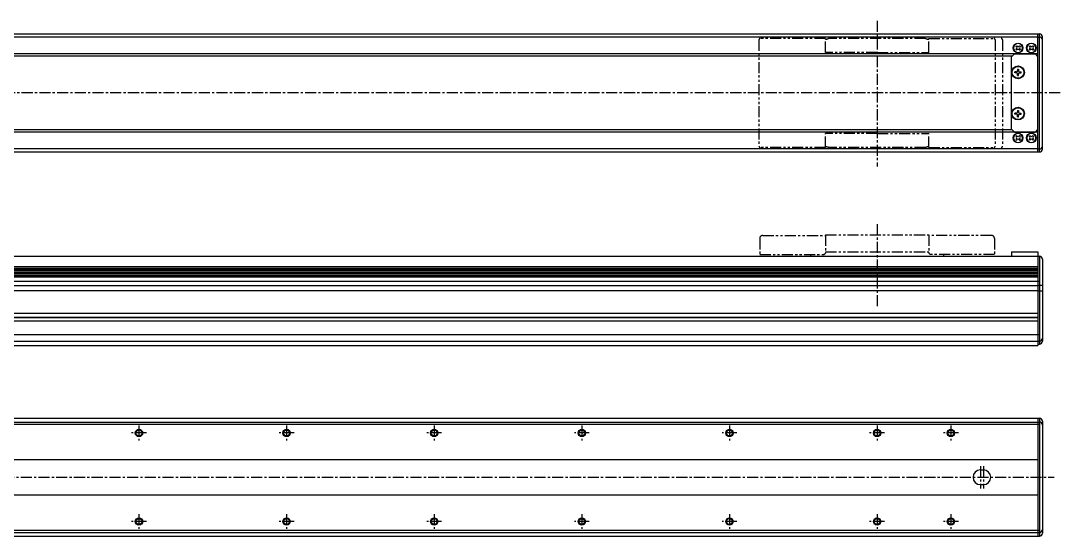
# Model space of a CAD drawing. Extents: x -609 to 799, y 119 to 558.
# Drawn here: x 95 to 799, y 208 to 558 of the extents above; entities that cross this region are included whole.
import ezdxf

# ---------------------------------------------------------------- set-up
doc = ezdxf.new("R2010")
doc.units = 0
for name, pattern in [('CENTER', [12, 7.5, -1.5, 1.5, -1.5]), ('CONTINOUS', [0]), ('PHANTOM', [15, 7.5, -1.5, 1.5, -1.5, 1.5, -1.5])]:
    doc.linetypes.add(name, pattern=pattern)
doc.layers.get('0').update_dxf_attribs({"linetype": 'CONTINUOUS'})
doc.layers.add('CENTER', color=1, linetype='CENTER')

msp = doc.modelspace()

# ---------------------------------------------------------------- linework, layer by layer
at = {"color": 7, "linetype": 'CONTINOUS'}
for p, q in [((-435.77, 548.73), (785.23, 548.73)), ((784.23, 546.66), (-163.62, 546.66)), ((784.23, 468.73), (784.23, 548.73)), ((784.23, 546.66), (785.23, 546.66)), ((785.23, 468.73), (785.23, 548.73)), ((787.23, 470.73), (787.23, 546.73)), ((784.23, 535.23), (-144.77, 535.23)), ((766.23, 533.23), (768.23, 535.23)), ((768.23, 535.23), (782.23, 535.23)), ((769.19, 540.17), (769.79, 540.77)), ((769.6, 539.76), (769.19, 540.17)), ((769.19, 538.29), (769.6, 538.71)), ((769.79, 537.69), (769.19, 538.29)), ((769.79, 540.77), (770.2, 540.36)), ((770.2, 538.11), (769.79, 537.69)), ((771.25, 540.36), (771.66, 540.77)), ((771.66, 537.69), (771.25, 538.11)), ((771.66, 540.77), (772.27, 540.17)), ((772.27, 538.29), (771.66, 537.69)), ((772.27, 540.17), (771.85, 539.76)), ((771.85, 538.71), (772.27, 538.29)), ((778.19, 540.17), (778.79, 540.77)), ((778.6, 539.76), (778.19, 540.17)), ((778.19, 538.29), (778.6, 538.71)), ((778.79, 537.69), (778.19, 538.29)), ((778.79, 540.77), (779.2, 540.36)), ((779.2, 538.11), (778.79, 537.69)), ((780.25, 540.36), (780.66, 540.77)), ((780.66, 537.69), (780.25, 538.11)), ((780.66, 540.77), (781.27, 540.17)), ((781.27, 538.29), (780.66, 537.69)), ((781.27, 540.17), (780.85, 539.76)), ((780.85, 538.71), (781.27, 538.29)), ((784.23, 533.23), (782.23, 535.23)), ((766.73, 533.73), (-144.77, 533.73)), ((766.23, 484.23), (766.23, 533.23)), ((784.23, 484.23), (784.23, 533.23)), ((768.53, 522.42), (768.53, 523.05)), ((769.47, 523.05), (768.53, 523.05)), ((769.47, 522.42), (768.53, 522.42)), ((770.41, 524.93), (770.41, 523.99)), ((770.41, 524.93), (771.04, 524.93)), ((770.41, 520.53), (770.41, 521.48)), ((771.04, 524.93), (771.04, 523.99)), ((771.04, 520.53), (771.04, 521.48)), ((771.98, 523.05), (772.93, 523.05)), ((771.98, 522.42), (772.93, 522.42)), ((772.93, 522.42), (772.93, 523.05)), ((770.41, 520.53), (771.04, 520.53)), ((768.53, 494.42), (768.53, 495.05)), ((769.47, 495.05), (768.53, 495.05)), ((769.47, 494.42), (768.53, 494.42)), ((770.41, 496.93), (770.41, 495.99)), ((770.41, 496.93), (771.04, 496.93)), ((770.41, 492.53), (770.41, 493.48)), ((771.04, 496.93), (771.04, 495.99)), ((771.04, 492.53), (771.04, 493.48)), ((771.98, 495.05), (772.93, 495.05)), ((771.98, 494.42), (772.93, 494.42)), ((772.93, 494.42), (772.93, 495.05)), ((770.41, 492.53), (771.04, 492.53)), ((766.73, 483.73), (-144.77, 483.73)), ((784.23, 482.23), (-144.77, 482.23)), ((768.23, 482.23), (766.23, 484.23)), ((768.23, 482.23), (782.23, 482.23)), ((769.79, 479.77), (769.19, 479.17)), ((769.19, 479.17), (769.6, 478.76)), ((770.2, 479.36), (769.79, 479.77)), ((771.66, 479.77), (771.25, 479.36)), ((772.27, 479.17), (771.66, 479.77)), ((771.85, 478.76), (772.27, 479.17)), ((778.79, 479.77), (778.19, 479.17)), ((778.19, 479.17), (778.6, 478.76)), ((779.2, 479.36), (778.79, 479.77)), ((780.66, 479.77), (780.25, 479.36)), ((781.27, 479.17), (780.66, 479.77)), ((780.85, 478.76), (781.27, 479.17)), ((782.23, 482.23), (784.23, 484.23)), ((769.6, 477.71), (769.19, 477.29)), ((769.19, 477.29), (769.79, 476.69)), ((769.79, 476.69), (770.2, 477.11)), ((771.25, 477.11), (771.66, 476.69)), ((771.66, 476.69), (772.27, 477.29)), ((772.27, 477.29), (771.85, 477.71)), ((778.6, 477.71), (778.19, 477.29)), ((778.19, 477.29), (778.79, 476.69)), ((778.79, 476.69), (779.2, 477.11)), ((780.25, 477.11), (780.66, 476.69)), ((780.66, 476.69), (781.27, 477.29)), ((781.27, 477.29), (780.85, 477.71)), ((-435.77, 468.73), (785.23, 468.73)), ((784.23, 470.8), (-163.62, 470.8)), ((784.23, 470.8), (785.23, 470.8)), ((-435.77, 398.06), (785.23, 398.06)), ((766.23, 400.96), (784.23, 400.96)), ((766.23, 400.96), (766.23, 398.06)), ((784.23, 400.96), (784.23, 398.06)), ((784.23, 398.06), (784.23, 337.56)), ((785.23, 398.06), (785.23, 338.56)), ((787.23, 396.06), (787.23, 340.56)), ((-434.77, 391.04), (784.23, 391.04)), ((-434.77, 390.05), (784.23, 390.05)), ((-434.77, 389.06), (784.23, 389.06)), ((-434.77, 388.06), (784.23, 388.06)), ((-435.77, 381.18), (785.23, 381.18)), ((-434.77, 387.07), (784.23, 387.07)), ((-434.77, 386.08), (784.23, 386.08)), ((-434.77, 385.09), (784.23, 385.09)), ((-434.77, 384.09), (784.23, 384.09)), ((-434.77, 378.31), (784.23, 378.31)), ((-434.77, 374.81), (784.23, 374.81)), ((784.23, 378.46), (787.23, 378.46)), ((784.23, 374.66), (787.23, 374.66)), ((-437.77, 359.4), (784.23, 359.4)), ((-437.77, 354.33), (784.23, 354.33)), ((-434.77, 356.86), (784.23, 356.86)), ((-434.77, 356.56), (784.23, 356.56)), ((-435.77, 345.06), (785.23, 345.06)), ((-435.77, 340.56), (785.23, 340.56)), ((784.23, 338.56), (785.23, 338.56)), ((-434.77, 337.56), (784.23, 337.56)), ((-435.77, 288.25), (785.23, 288.25)), ((-435.77, 285.65), (785.23, 285.65)), ((-435.77, 284.25), (785.23, 284.25)), ((784.23, 288.25), (784.23, 208.25)), ((785.23, 288.25), (785.23, 208.25)), ((787.23, 286.25), (787.23, 210.25)), ((-434.77, 260.25), (784.23, 260.25)), ((745.23, 253.25), (747.23, 253.25)), ((745.23, 243.25), (747.23, 243.25)), ((-434.77, 236.25), (784.23, 236.25)), ((-435.77, 212.25), (785.23, 212.25)), ((-435.77, 210.85), (785.23, 210.85)), ((-435.77, 208.25), (785.23, 208.25))]:
    msp.add_line(p, q, dxfattribs=at)
at = {"color": 3, "linetype": 'PHANTOM'}
for p, q in [((595.23, 544.73), (595.23, 472.73)), ((640.23, 545.73), (596.23, 545.73)), ((640.23, 536.23), (640.23, 545.73)), ((708.05, 545.73), (642.41, 545.73)), ((710.23, 545.73), (754.23, 545.73)), ((710.23, 536.23), (710.23, 545.73)), ((755.23, 544.73), (755.23, 472.73)), ((760.23, 544.73), (760.23, 472.73)), ((675.23, 536.23), (640.23, 536.23)), ((675.23, 536.23), (710.23, 536.23)), ((675.23, 481.23), (640.23, 481.23)), ((640.23, 471.73), (640.23, 481.23)), ((675.23, 481.23), (710.23, 481.23)), ((710.23, 471.73), (710.23, 481.23)), ((640.23, 471.73), (596.23, 471.73)), ((708.05, 471.73), (642.41, 471.73)), ((710.23, 471.73), (754.23, 471.73)), ((595.73, 410.16), (595.73, 399.16)), ((597.73, 412.16), (640.23, 412.16)), ((640.23, 412.56), (710.23, 412.56)), ((640.23, 412.56), (640.23, 400.16)), ((710.23, 412.56), (710.23, 400.16)), ((752.73, 412.16), (710.23, 412.16)), ((754.73, 410.16), (754.73, 399.16)), ((595.73, 399.16), (639.23, 399.16)), ((630.23, 399.16), (630.23, 398.06)), ((639.23, 399.16), (640.23, 400.16)), ((640.23, 401.09), (710.23, 401.09)), ((711.23, 399.16), (710.23, 400.16)), ((754.73, 399.16), (711.23, 399.16)), ((720.23, 399.16), (720.23, 398.06))]:
    msp.add_line(p, q, dxfattribs=at)
at = {"color": 7, "linetype": 'CONTINOUS'}
for centre, radius in [((770.73, 539.23), 3.25), ((779.73, 539.23), 3.25), ((770.73, 522.73), 4.3), ((770.73, 522.73), 4), ((770.73, 494.73), 4.3), ((770.73, 494.73), 4), ((770.73, 478.23), 3.25), ((779.73, 478.23), 3.25), ((175.23, 278.25), 2.5), ((175.23, 278.25), 2), ((275.23, 278.25), 2.5), ((275.23, 278.25), 2), ((375.23, 278.25), 2.5), ((375.23, 278.25), 2), ((475.23, 278.25), 2.5), ((475.23, 278.25), 2), ((575.23, 278.25), 2.5), ((575.23, 278.25), 2), ((675.23, 278.25), 2.5), ((675.23, 278.25), 2), ((725.23, 278.25), 2.5), ((725.23, 278.25), 2), ((175.23, 218.25), 2.5), ((175.23, 218.25), 2), ((275.23, 218.25), 2.5), ((275.23, 218.25), 2), ((375.23, 218.25), 2.5), ((375.23, 218.25), 2), ((475.23, 218.25), 2.5), ((475.23, 218.25), 2), ((575.23, 218.25), 2.5), ((575.23, 218.25), 2), ((675.23, 218.25), 2.5), ((675.23, 218.25), 2), ((725.23, 218.25), 2.5), ((725.23, 218.25), 2)]:
    msp.add_circle(centre, radius, dxfattribs=at)
at = {"color": 3, "linetype": 'PHANTOM'}
for centre, radius, start, end in [((596.23, 544.73), 1, 90, 180), ((640.23, 550.23), 5, 270, 295.84193), ((710.23, 550.23), 5, 244.15807, 270), ((754.23, 544.73), 1, 0, 90), ((759.23, 544.73), 1, 0, 90), ((596.23, 472.73), 1, 180, 270), ((640.23, 467.23), 5, 64.15807, 90), ((710.23, 467.23), 5, 90, 115.84193), ((754.23, 472.73), 1, 270, 0), ((759.23, 472.73), 1, 270, 0), ((597.73, 410.16), 2, 90, 180), ((752.73, 410.16), 2, 0, 90)]:
    msp.add_arc(centre, radius, start, end, dxfattribs=at)
at = {"color": 7, "linetype": 'CONTINOUS'}
for centre, radius, start, end in [((770.73, 539.23), 3, 0.00029, 0), ((779.73, 539.23), 3, 0.00029, 0), ((785.23, 546.73), 2, 0, 90), ((785.23, 544.66), 2, 0, 90), ((769.08, 539.23), 0.742, 315, 44.99994), ((770.73, 540.88), 0.742, 225, 314.99996), ((770.73, 537.58), 0.742, 44.99997, 134.99995), ((772.38, 539.23), 0.742, 134.99996, 224.99995), ((778.08, 539.23), 0.742, 315, 44.99994), ((779.73, 540.88), 0.742, 225, 314.99996), ((779.73, 537.58), 0.742, 44.99997, 134.99995), ((781.38, 539.23), 0.742, 134.99996, 224.99995), ((769.47, 523.99), 0.94, 269.99996, 0), ((769.47, 521.48), 0.94, 0.00003, 90.00006), ((771.98, 523.99), 0.94, 179.99998, 270.00002), ((771.98, 521.48), 0.94, 90.00001, 180.00005), ((769.47, 495.99), 0.94, 269.99996, 0), ((769.47, 493.48), 0.94, 0.00003, 90.00006), ((771.98, 495.99), 0.94, 179.99998, 270.00002), ((771.98, 493.48), 0.94, 90.00001, 180.00005), ((770.73, 478.23), 3, 0, 359.99971), ((770.73, 479.88), 0.742, 225.00005, 315.00003), ((779.73, 478.23), 3, 0, 359.99971), ((779.73, 479.88), 0.742, 225.00005, 315.00003), ((769.08, 478.23), 0.742, 315.00006, 45), ((770.73, 476.58), 0.742, 45.00004, 135), ((772.38, 478.23), 0.742, 135.00005, 225.00004), ((778.08, 478.23), 0.742, 315.00006, 45), ((779.73, 476.58), 0.742, 45.00004, 135), ((781.38, 478.23), 0.742, 135.00005, 225.00004), ((785.23, 472.8), 2, 270, 0), ((785.23, 470.73), 2, 270, 0), ((785.23, 396.06), 2, 0, 90), ((785.23, 342.56), 2, 270, 0), ((785.23, 340.56), 2, 270, 0), ((785.23, 286.25), 2, 0, 90), ((785.23, 283.65), 2, 0, 90), ((745.23, 248.25), 5, 90, 270), ((747.23, 248.25), 5, 270, 90), ((785.23, 212.85), 2, 270, 0), ((785.23, 210.25), 2, 270, 0)]:
    msp.add_arc(centre, radius, start, end, dxfattribs=at)
at = {"layer": 'CENTER', "color": 1, "linetype": 'CENTER'}
for p, q in [((675.23, 557.68), (675.23, 458.91)), ((799.28, 508.73), (-474.96, 508.73)), ((675.23, 419.76), (675.23, 363.18)), ((175.23, 283.29), (175.23, 273.21)), ((275.23, 283.29), (275.23, 273.21)), ((375.23, 283.29), (375.23, 273.21)), ((475.23, 283.29), (475.23, 273.21)), ((575.23, 283.29), (575.23, 273.21)), ((675.23, 283.29), (675.23, 273.21)), ((725.23, 283.29), (725.23, 273.21)), ((180.27, 278.25), (170.19, 278.25)), ((280.27, 278.25), (270.19, 278.25)), ((380.27, 278.25), (370.19, 278.25)), ((480.27, 278.25), (470.19, 278.25)), ((580.27, 278.25), (570.19, 278.25)), ((680.27, 278.25), (670.19, 278.25)), ((730.27, 278.25), (720.19, 278.25)), ((745.23, 255.79), (745.23, 240.71)), ((747.23, 255.79), (747.23, 240.71)), ((-480.8, 248.25), (795.16, 248.25)), ((175.23, 223.29), (175.23, 213.21)), ((275.23, 223.29), (275.23, 213.21)), ((375.23, 223.29), (375.23, 213.21)), ((475.23, 223.29), (475.23, 213.21)), ((575.23, 223.29), (575.23, 213.21)), ((675.23, 223.29), (675.23, 213.21)), ((725.23, 223.29), (725.23, 213.21)), ((180.27, 218.25), (170.19, 218.25)), ((280.27, 218.25), (270.19, 218.25)), ((380.27, 218.25), (370.19, 218.25)), ((480.27, 218.25), (470.19, 218.25)), ((580.27, 218.25), (570.19, 218.25)), ((680.27, 218.25), (670.19, 218.25)), ((730.27, 218.25), (720.19, 218.25))]:
    msp.add_line(p, q, dxfattribs=at)

doc.saveas('drawing.dxf')
